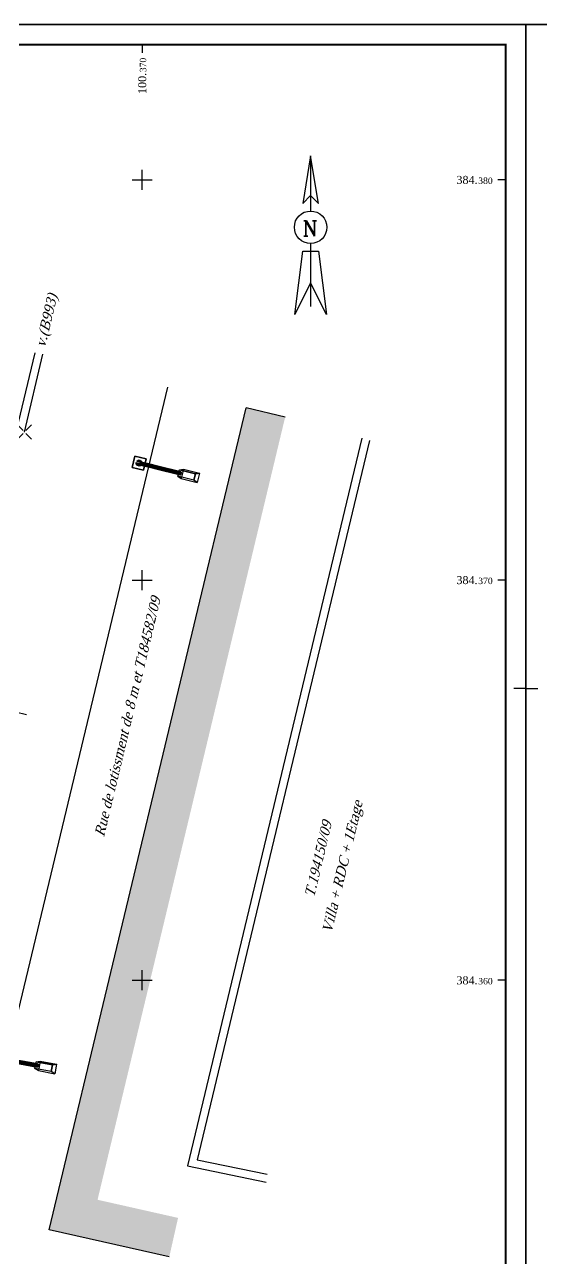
# Model space of a CAD drawing. Header units: inches. Extents: x 100320 to 100442, y 384338 to 384384.
# Drawn here: x 100367.07 to 100379.96, y 384353.05 to 384383.88 of the extents above; entities that cross this region are included whole.
import ezdxf

# ---------------------------------------------------------------- set-up
doc = ezdxf.new("R2010")
doc.units = ezdxf.units.IN
doc.header["$LTSCALE"] = 0.5
for name, color, linetype in [('Bloc B 1er Etage', 7, 'Continuous'), ('Bloc B 1er Etage_Croix', 7, 'Continuous'), ('Bloc B 1er Etage_Textes', 7, 'Continuous'), ('Cotation', 7, 'Continuous'), ('Dessin', 7, 'Continuous'), ('Hachures', 8, 'Continuous'), ('Texte', 7, 'Continuous')]:
    doc.layers.add(name, color=color, linetype=linetype)
doc.styles.add('MtXpl_Romantic', font='romantic.ttf')
doc.styles.add('ROMANS', font='ROMANC')
doc.styles.get("Standard").update_dxf_attribs({"font": 'romantic.ttf'})

# ---------------------------------------------------------------- blocks, each defined once
blk = doc.blocks.new('t010')
at = {"color": 0}
for p, q in [((-0.0088, 0.0088), (-0.0442, 0.0442)), ((0, 0), (0, 0)), ((0.0088, 0.0088), (0.0442, 0.0442)), ((-0.0088, -0.0088), (-0.0442, -0.0442)), ((0.0088, -0.0088), (0.0442, -0.0442))]:
    blk.add_line(p, q, dxfattribs=at)
blk = doc.blocks.new('zl02')
for points in [[(-0.163, 2.861, 12.168), (-0.244, 3.052, 11.921), (0.244, 3.052, 11.921), (0.162, 2.861, 12.168)], [(-0.163, 2.032, 11.527), (-0.244, 2.222, 11.28), (-0.244, 3.052, 11.921), (-0.163, 2.861, 12.168)], [(-0.163, 2.861, 12.168), (0.162, 2.861, 12.168), (0.162, 2.032, 11.527), (-0.163, 2.032, 11.527)], [(0.162, 2.032, 11.527), (0.244, 2.222, 11.28), (0.244, 3.052, 11.921), (0.162, 2.861, 12.168)], [(-0.163, 2.032, 11.527), (-0.244, 2.222, 11.28), (0.244, 2.222, 11.28), (0.162, 2.032, 11.527)], [(0.292, 0.292, 0.097), (0.292, 0.292), (-0.292, 0.292), (-0.292, 0.292, 0.097)], [(-0.292, 0.292, 0.097), (-0.292, 0.292), (-0.292, -0.292), (-0.292, -0.292, 0.097)], [(-0.292, 0.292), (0.292, 0.292), (0.292, -0.292), (-0.292, -0.292)], [(-0.292, 0.292, 0.097), (0.292, 0.292, 0.097), (0.292, -0.292, 0.097), (-0.292, -0.292, 0.097)], [(0.292, -0.292, 0.097), (0.292, -0.292), (0.292, 0.292), (0.292, 0.292, 0.097)], [(-0.292, -0.292, 0.097), (-0.292, -0.292), (0.292, -0.292), (0.292, -0.292, 0.097)]]:
    blk.add_3dface(points)
mesh = blk.add_polymesh((2, 12), dxfattribs=dict(n_close=True))
for k, corner in enumerate([(0, 0.933, 10.383), (-0.039, 0.927, 10.391), (-0.068, 0.908, 10.412), (-0.078, 0.883, 10.442), (-0.068, 0.858, 10.472), (-0.039, 0.84, 10.494), (0, 0.833, 10.502), (0.039, 0.84, 10.494), (0.067, 0.858, 10.472), (0.078, 0.883, 10.442), (0.067, 0.908, 10.412), (0.039, 0.927, 10.391), (0, 2.177, 11.344), (-0.039, 2.171, 11.352), (-0.068, 2.152, 11.374), (-0.078, 2.127, 11.403), (-0.068, 2.102, 11.433), (-0.039, 2.084, 11.455), (0, 2.077, 11.463), (0.039, 2.084, 11.455), (0.067, 2.102, 11.433), (0.078, 2.127, 11.403), (0.067, 2.152, 11.374), (0.039, 2.171, 11.352)]):
    mesh.set_mesh_vertex(divmod(k, 12), corner)
mesh = blk.add_polymesh((2, 12), dxfattribs=dict(n_close=True))
for k, corner in enumerate([(0, 0.677, 10.144), (-0.039, 0.669, 10.151), (-0.068, 0.648, 10.17), (-0.078, 0.619, 10.196), (-0.068, 0.59, 10.222), (-0.039, 0.569, 10.241), (0, 0.561, 10.248), (0.039, 0.569, 10.241), (0.067, 0.59, 10.222), (0.078, 0.619, 10.196), (0.067, 0.648, 10.17), (0.039, 0.669, 10.151), (0, 0.933, 10.383), (-0.039, 0.927, 10.391), (-0.068, 0.908, 10.412), (-0.078, 0.883, 10.442), (-0.068, 0.858, 10.472), (-0.039, 0.84, 10.494), (0, 0.833, 10.502), (0.039, 0.84, 10.494), (0.067, 0.858, 10.472), (0.078, 0.883, 10.442), (0.067, 0.908, 10.412), (0.039, 0.927, 10.391)]):
    mesh.set_mesh_vertex(divmod(k, 12), corner)
mesh = blk.add_polymesh((2, 12), dxfattribs=dict(n_close=True))
for k, corner in enumerate([(0, 0.472, 9.865), (-0.039, 0.463, 9.87), (-0.068, 0.438, 9.885), (-0.078, 0.405, 9.905), (-0.068, 0.371, 9.925), (-0.039, 0.347, 9.94), (0, 0.338, 9.945), (0.039, 0.347, 9.94), (0.067, 0.371, 9.925), (0.078, 0.405, 9.905), (0.067, 0.438, 9.885), (0.039, 0.463, 9.87), (0, 0.677, 10.144), (-0.039, 0.669, 10.151), (-0.068, 0.648, 10.17), (-0.078, 0.619, 10.196), (-0.068, 0.59, 10.222), (-0.039, 0.569, 10.241), (0, 0.561, 10.248), (0.039, 0.569, 10.241), (0.067, 0.59, 10.222), (0.078, 0.619, 10.196), (0.067, 0.648, 10.17), (0.039, 0.669, 10.151)]):
    mesh.set_mesh_vertex(divmod(k, 12), corner)
mesh = blk.add_polymesh((2, 12), dxfattribs=dict(n_close=True))
for k, corner in enumerate([(0, 0.047, 8.872), (0.039, 0.058, 8.872), (0.068, 0.086, 8.871), (0.078, 0.125, 8.871), (0.068, 0.164, 8.871), (0.039, 0.193, 8.871), (0, 0.203, 8.871), (-0.039, 0.193, 8.871), (-0.068, 0.164, 8.871), (-0.078, 0.125, 8.871), (-0.068, 0.086, 8.871), (-0.039, 0.058, 8.872), (0, -0.146, 0.098), (0.073, -0.127, 0.098), (0.127, -0.073, 0.098), (0.146, 0, 0.097), (0.127, 0.073, 0.097), (0.073, 0.127, 0.097), (0, 0.146, 0.097), (-0.073, 0.127, 0.097), (-0.127, 0.073, 0.097), (-0.146, 0, 0.097), (-0.127, -0.073, 0.098), (-0.073, -0.127, 0.098)]):
    mesh.set_mesh_vertex(divmod(k, 12), corner)
mesh = blk.add_polymesh((2, 12), dxfattribs=dict(n_close=True))
for k, corner in enumerate([(0, 0.472, 9.865), (-0.039, 0.463, 9.87), (-0.068, 0.438, 9.885), (-0.078, 0.405, 9.905), (-0.068, 0.371, 9.925), (-0.039, 0.347, 9.94), (0, 0.338, 9.945), (0.039, 0.347, 9.94), (0.067, 0.371, 9.925), (0.078, 0.405, 9.905), (0.067, 0.438, 9.885), (0.039, 0.463, 9.87), (0, 0.321, 9.553), (-0.039, 0.311, 9.556), (-0.068, 0.285, 9.566), (-0.078, 0.248, 9.58), (-0.068, 0.211, 9.594), (-0.039, 0.185, 9.603), (0, 0.175, 9.607), (0.039, 0.185, 9.603), (0.067, 0.211, 9.594), (0.078, 0.248, 9.58), (0.067, 0.285, 9.566), (0.039, 0.311, 9.556)]):
    mesh.set_mesh_vertex(divmod(k, 12), corner)
mesh = blk.add_polymesh((2, 12), dxfattribs=dict(n_close=True))
for k, corner in enumerate([(0, 0.231, 9.218), (-0.039, 0.22, 9.22), (-0.068, 0.192, 9.225), (-0.078, 0.154, 9.231), (-0.068, 0.115, 9.238), (-0.039, 0.087, 9.243), (0, 0.077, 9.245), (0.039, 0.087, 9.243), (0.067, 0.115, 9.238), (0.078, 0.154, 9.231), (0.067, 0.192, 9.225), (0.039, 0.22, 9.22), (0, 0.321, 9.553), (-0.039, 0.311, 9.556), (-0.068, 0.285, 9.566), (-0.078, 0.248, 9.58), (-0.068, 0.211, 9.594), (-0.039, 0.185, 9.603), (0, 0.175, 9.607), (0.039, 0.185, 9.603), (0.067, 0.211, 9.594), (0.078, 0.248, 9.58), (0.067, 0.285, 9.566), (0.039, 0.311, 9.556)]):
    mesh.set_mesh_vertex(divmod(k, 12), corner)
mesh = blk.add_polymesh((2, 12), dxfattribs=dict(n_close=True))
for k, corner in enumerate([(0, 0.231, 9.217), (-0.039, 0.22, 9.219), (-0.068, 0.192, 9.224), (-0.078, 0.154, 9.23), (-0.068, 0.115, 9.237), (-0.039, 0.087, 9.242), (0, 0.077, 9.244), (0.039, 0.087, 9.242), (0.068, 0.115, 9.237), (0.078, 0.154, 9.23), (0.068, 0.192, 9.224), (0.039, 0.22, 9.219), (0, 0.203, 8.871), (-0.039, 0.193, 8.871), (-0.068, 0.164, 8.871), (-0.078, 0.125, 8.87), (-0.068, 0.086, 8.87), (-0.039, 0.058, 8.87), (0, 0.047, 8.87), (0.039, 0.058, 8.87), (0.068, 0.086, 8.87), (0.078, 0.125, 8.87), (0.068, 0.164, 8.871), (0.039, 0.193, 8.871)]):
    mesh.set_mesh_vertex(divmod(k, 12), corner)
blk = doc.blocks.new('y004')
at = {"color": 0}
for points in [[(0, 0), (-0.66, -3.96), (0, -3.3), (0.66, -3.96), (0, 0)], [(0, 0), (0, -4.585964)], [(-0.66, -7.92), (0.66, -7.92), (1.32, -13.2), (0, -10.56), (-1.32, -13.2), (-0.66, -7.92)], [(0, -7.294036), (0, -12.54)]]:
    blk.add_lwpolyline(points, dxfattribs=at)
blk.add_circle((0, -5.94), 1.354036, dxfattribs=at)
at = {"color": 0, "style": 'ROMANS'}
blk.add_text('N', height=1.279389, dxfattribs=at).set_placement((-0.674915, -6.674972))

msp = doc.modelspace()

# ---------------------------------------------------------------- hatches: boundary and pattern name
at = {"layer": 'Cotation'}
h = msp.add_hatch(dxfattribs=at)
h.set_pattern_fill('BROUSS', color=3, scale=0.1)
h.set_pattern_definition([(74.475889, (0, 0), (-0.25000000005, 0.90000000033), [0.15, -0.784077085]), (74.475889, (0.25, 0.3), (-0.25000000005, 0.90000000033), [0.15, -0.784077085]), (74.475889, (0.5, 0.6), (-0.25000000005, 0.90000000033), [0.15, -0.784077085]), (105.524111, (0, 0), (-0.5000000002, 3e-11), [0.1, -0.834077085]), (105.524111, (0.25, 0.3), (-0.5000000002, 3e-11), [0.1, -0.834077085]), (105.524111, (0.5, 0.6), (-0.5000000002, 3e-11), [0.1, -0.834077085]), (0, (0.0302, 0.03226), (0.25, 0.3), [0, -0.5]), (0, (0.09787, 0.07146), (0.25, 0.3), [0, -0.5]), (0, (0.0781, 0.12536), (0.25, 0.3), [0, -0.5]), (0, (0.15514, 0.1327), (0.25, 0.3), [0, -0.5]), (0, (0.10932, 0.25275), (0.25, 0.3), [0, -0.5]), (0, (0.02456, 0.14363), (0.25, 0.3), [0, -0.5]), (0, (0.01874, 0.16456), (0.25, 0.3), [0, -0.5]), (0, (0.0021, 0.25275), (0.25, 0.3), [0, -0.5]), (0, (-0.05205, 0.01756), (0.25, 0.3), [0, -0.5]), (0, (-0.05725, 0.06656), (0.25, 0.3), [0, -0.5]), (0, (-0.09786, 0.01266), (0.25, 0.3), [0, -0.5]), (0, (-0.10827, 0.08616), (0.25, 0.3), [0, -0.5]), (0, (-0.07495, 0.1327), (0.25, 0.3), [0, -0.5]), (0, (-0.0885, 0.17925), (0.25, 0.3), [0, -0.5]), (0, (-0.12805, 0.23805), (0.25, 0.3), [0, -0.5]), (0, (-0.02706, 0.1939), (0.25, 0.3), [0, -0.5]), (0, (-0.16866, 0.1376), (0.25, 0.3), [0, -0.5]), (0, (-0.18323, 0.0445), (0.25, 0.3), [0, -0.5]), (0, (-0.0749, -0.02898), (0.25, 0.3), [0, -0.5]), (0, (-0.0104, -0.04858), (0.25, 0.3), [0, -0.5]), (0, (-0.05413, -0.10247), (0.25, 0.3), [0, -0.5]), (0, (0.10516, -0.09757), (0.25, 0.3), [0, -0.5]), (0, (0.03644, -0.02163), (0.25, 0.3), [0, -0.5]), (0, (0.09787, -0.00693), (0.25, 0.3), [0, -0.5])])
h.paths.add_polyline_path([(100373.569, 384374.073), (100372.597, 384374.305), (100367.676, 384353.765), (100370.675, 384353.088), (100370.895, 384354.064), (100368.885, 384354.517)])

# ---------------------------------------------------------------- linework, layer by layer
for points in [[(100379.577, 384383.879), (100340.898, 384383.879), (100340.898, 384337.59), (100379.577, 384337.59)], [(100418.257, 384383.879), (100379.577, 384383.879), (100379.577, 384337.59), (100418.257, 384337.59)]]:
    msp.add_lwpolyline(points, close=True)
at = {"flags": 128}
for points in [[(100355.85, 384378.441), (100355.44, 384376.698), (100366.912, 384373.941), (100367.325, 384375.682)], [(100367.06, 384373.7), (100367.522, 384375.646)]]:
    msp.add_lwpolyline(points, dxfattribs=at)
at = {"layer": 'Bloc B 1er Etage'}
for p, q in [((100370, 384383.379), (100370, 384383.179)), ((100379.077, 384380), (100378.877, 384380)), ((100379.077, 384370), (100378.877, 384370)), ((100379.577, 384367.29), (100379.277, 384367.29)), ((100379.577, 384367.29), (100379.877, 384367.29)), ((100379.077, 384360), (100378.877, 384360))]:
    msp.add_line(p, q, dxfattribs=at)
msp.add_lwpolyline([(100340.898, 384337.59), (100379.577, 384337.59), (100379.577, 384383.879), (100340.898, 384383.879)], close=True, dxfattribs=at)
at = {"layer": 'Bloc B 1er Etage', "const_width": 0.05}
msp.add_lwpolyline([(100341.398, 384338.09), (100379.077, 384338.09), (100379.077, 384383.379), (100341.398, 384383.379)], close=True, dxfattribs=at)
at = {"layer": 'Bloc B 1er Etage_Croix'}
for p, q in [((100369.75, 384380), (100370.25, 384380)), ((100370, 384379.75), (100370, 384380.25)), ((100370, 384369.75), (100370, 384370.25)), ((100369.75, 384370), (100370.25, 384370)), ((100369.75, 384360), (100370.25, 384360)), ((100370, 384359.75), (100370, 384360.25))]:
    msp.add_line(p, q, dxfattribs=at)
at = {"layer": 'Cotation', "flags": 128}
msp.add_lwpolyline([(100373.569, 384374.073), (100372.597, 384374.305)], dxfattribs=at)
at = {"layer": 'Dessin'}
for p, q in [((100365.654, 384354.015), (100370.639, 384374.823)), ((100367.676, 384353.765), (100372.597, 384374.305)), ((100370.675, 384353.088), (100367.676, 384353.765))]:
    msp.add_line(p, q, dxfattribs=at)
msp.add_lwpolyline([(100319.898, 384383.879), (100418.257, 384383.879), (100418.257, 384337.59), (100319.898, 384337.59)], close=True, dxfattribs=at)
at = {"layer": 'Dessin', "flags": 128}
for points in [[(100375.484, 384373.543), (100371.132, 384355.362), (100373.091, 384354.958)], [(100375.677, 384373.492), (100371.375, 384355.516), (100373.121, 384355.156)]]:
    msp.add_lwpolyline(points, dxfattribs=at)
at = {"layer": 'Hachures', "color": 0}
msp.add_line((100366.833, 384366.709), (100367.11, 384366.644), dxfattribs=at)

# ---------------------------------------------------------------- block references
at = {"xscale": 4, "yscale": 4, "zscale": 4}
msp.add_blockref('t010', (100367.06, 384373.7), dxfattribs=at)
at = {"layer": 'Dessin', "xscale": 0.3, "yscale": 0.3}
msp.add_blockref('y004', (100374.205, 384380.598), dxfattribs=at)
at = {"layer": 'Dessin'}
for p, xscale, yscale, rotation in [((100369.922, 384372.923), 0.4999999999999996, 0.4999999999999996, 256.1120905390436), ((100366.337, 384358.067), 0.4999999999999997, 0.4999999999999997, 259.4169077827424)]:
    msp.add_blockref('zl02', p, dxfattribs=dict(at, xscale=xscale, yscale=yscale, rotation=rotation))

# ---------------------------------------------------------------- texts
at = {"layer": 'Bloc B 1er Etage_Textes'}
for s, height, p in [('370', 0.16, (100370.1, 384382.69)), ('100.', 0.2, (100370.1, 384382.146))]:
    msp.add_text(s, height=height, rotation=90, dxfattribs=at).set_placement(p)
for s, height, p in [('384.', 0.2, (100377.845, 384379.9)), ('380', 0.16, (100378.389, 384379.9)), ('384.', 0.2, (100377.845, 384369.9)), ('370', 0.16, (100378.389, 384369.9)), ('384.', 0.2, (100377.845, 384359.9)), ('360', 0.16, (100378.389, 384359.9))]:
    msp.add_text(s, height=height, dxfattribs=at).set_placement(p)
at = {"layer": 'Texte', "style": 'MtXpl_Romantic', "oblique": 18}
for s, rotation, p in [('v.(B993)', 76.7815, (100367.574, 384375.795)), ('Rue de lotissment de 8 m et T184582/09', 76.6437, (100369.046, 384363.573)), ('Villa + RDC + 1Etage', 76.6437, (100374.724, 384361.155)), ('T.194150/09', 76.6437, (100374.29, 384362.054))]:
    msp.add_text(s, height=0.25, rotation=rotation, dxfattribs=at).set_placement(p)

doc.saveas('drawing.dxf')
